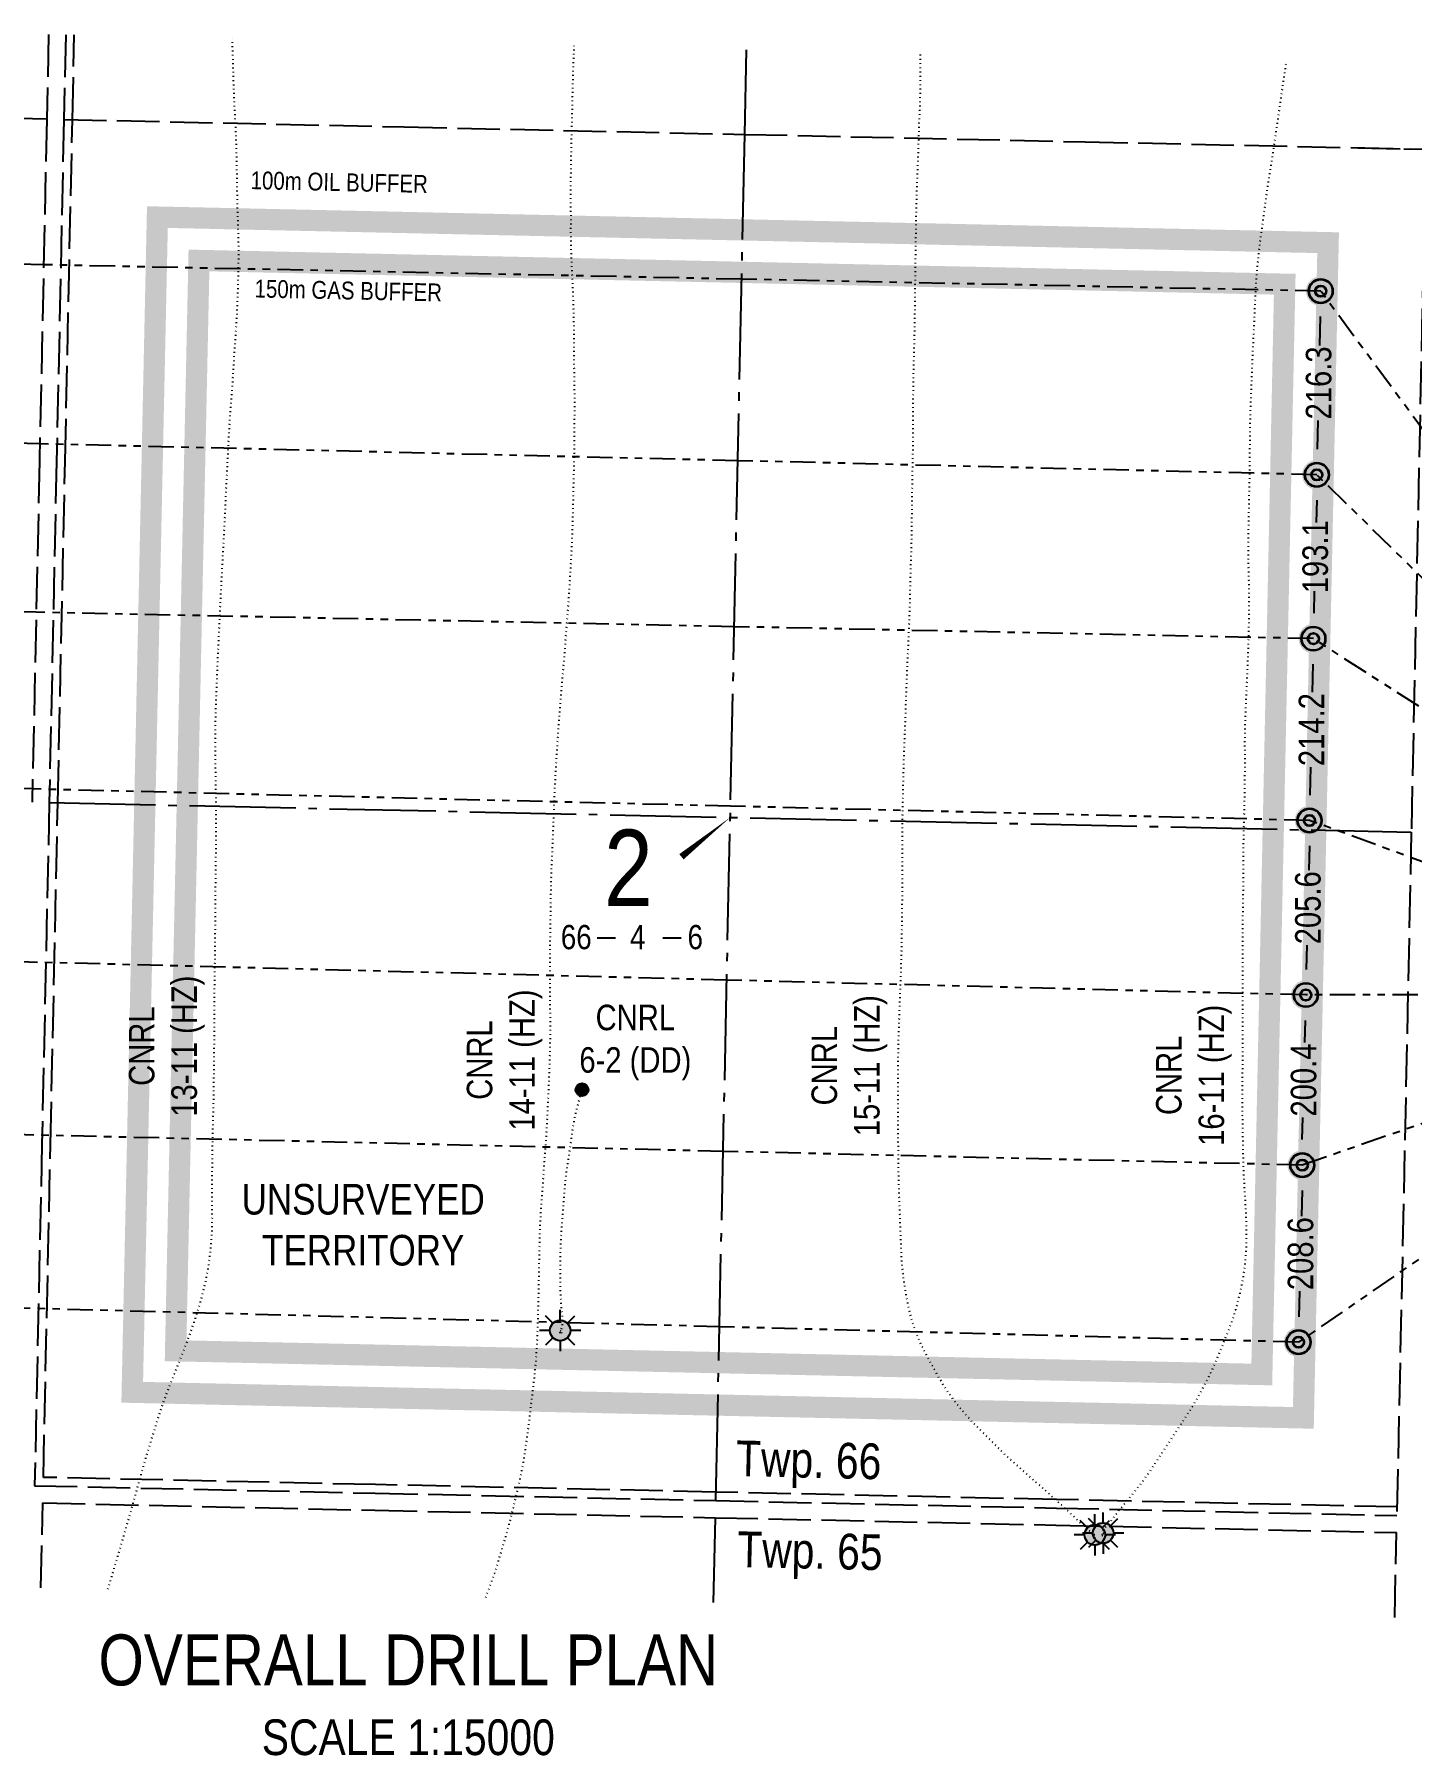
# Model space of a CAD drawing. Extents: x 401306 to 418331, y 6045711 to 6071172.
# Drawn here: x 415645 to 417265, y 6069110 to 6071136 of the extents above; entities that cross this region are included whole.
import ezdxf
from ezdxf.enums import TextEntityAlignment as Align

# ---------------------------------------------------------------- set-up
doc = ezdxf.new("R2010")
doc.units = 0
doc.header["$LTSCALE"] = 5
doc.header["$PDSIZE"] = 0.5
for name, pattern in [('foc-DOT', [1, 0.2, -0.8]), ('foc-DRILLPATH', [14.75, 6, -1.75, 1.75, -1.75, 1.75, -1.75]), ('foc-QUARTERLINE', [33, 25, -3, 2, -3]), ('foc-UNSURVEYED', [12.5, 10, -2.5])]:
    doc.linetypes.add(name, pattern=pattern)
doc.layers.get('Defpoints').update_dxf_attribs({"color": 9})
for name, color, linetype in [('10', 1, 'Continuous'), ('9', 3, 'Continuous'), ('AS-DRILL-T', 8, 'Continuous'), ('AS-TARGET-GAS', 182, 'Continuous'), ('AS-TARGET-GAS-H', 181, 'Continuous'), ('AS-TARGET-OIL', 146, 'Continuous'), ('AS-TARGET-OIL-H', 131, 'Continuous'), ('C-SYMBOL', 7, 'Continuous'), ('D-TXT', 6, 'Continuous'), ('DETAIL-HZ-Existing', 8, 'foc-DOT'), ('DETAIL-T', 7, 'Continuous'), ('F-WS-S', 8, 'Continuous'), ('L-MON', 1, 'Continuous'), ('L-QSEC', 8, 'foc-QUARTERLINE'), ('L-SECLBL', 7, 'Continuous'), ('L-USEC', 7, 'foc-UNSURVEYED'), ('P-PDRILLPATH', 12, 'foc-DRILLPATH')]:
    doc.layers.add(name, color=color, linetype=linetype)
doc.styles.add('1 to 15k', font='ARIALN.TTF', dxfattribs={"height": 30})
doc.styles.add('80CG', font='ARIALN.TTF', dxfattribs={"height": 10})
doc.styles.add('80L', font='ARIALN.TTF', dxfattribs={"height": 10})
doc.styles.add('SIMPLEX', font='ARIALN.TTF')
doc.dimstyles.new('Compass 15 000', dxfattribs={"dimscale": 5, "dimtxt": 30, "dimasz": 6, "dimexe": 0.2, "dimexo": 0.0625, "dimgap": 0.5, "dimtad": 0, "dimtih": 1, "dimtoh": 1, "dimdec": 1, "dimzin": 0, "dimdsep": 46, "dimtxsty": '1 to 15k', "dimcen": 0.1, "dimse1": 1, "dimse2": 1, "dimclrd": 256, "dimclrt": 256, "dimaunit": 1, "dimadec": 4, "dimazin": 0, "dimtfac": 0.06, "dimtdec": 1, "dimtofl": 0, "dimtmove": 0, "dimatfit": 1, "dimfxl": 0.2, "dimtolj": 1, "dimtzin": 0, "dimlwd": -1, "dimarcsym": 0})

# ---------------------------------------------------------------- blocks, each defined once
blk = doc.blocks.new('L-SECLBL')
at = {"layer": '9', "color": 7}
for p, q in [((-5.08, -27.83), (-12.29, -27.83)), ((20.7, -27.83), (13.5, -27.83))]:
    blk.add_line(p, q, dxfattribs=at)
at = {"layer": '10', "color": 2, "style": 'SIMPLEX'}
blk.add_attdef('SEC', text='', height=30, dxfattribs=at).set_placement((0, 0), align=Align.MIDDLE)
at = {"layer": '10', "color": 5, "style": '80L'}
blk.add_attdef('TWP', text='', height=9.5, dxfattribs=at).set_placement((-14.43, -27.37), align=Align.MIDDLE_RIGHT)
blk.add_attdef('RGE', text='', height=9.5, dxfattribs=at).set_placement((3.62, -27.37), align=Align.MIDDLE_CENTER)
blk.add_attdef('MER', text='', height=9.5, dxfattribs=at).set_placement((23.17, -27.37), align=Align.MIDDLE_LEFT)
blk = doc.blocks.new('BH-Existing')
at = {"layer": 'AS-DRILL-T'}
h = blk.add_hatch(color=256, dxfattribs=at)
h.dxf.hatch_style = 1
edge = h.paths.add_edge_path()
edge.add_arc((0, 0), 0.5, 0, 360)
blk.add_circle((0, 0), 0.5, dxfattribs=at)
blk = doc.blocks.new('GAS')
h = blk.add_hatch(color=255)
h.dxf.hatch_style = 1
edge = h.paths.add_edge_path()
edge.add_arc((0, 0), 0.9, 0, 360)
for p, q in [((0, 0.81), (0, 1.62)), ((-0.81, 0), (-1.62, 0)), ((-0.57, 0.57), (-1.14, 1.14)), ((0.57, 0.57), (1.14, 1.14)), ((1.62, 0), (0.81, 0)), ((-0.57, -0.57), (-1.14, -1.14)), ((0, -0.81), (0, -1.62)), ((1.14, -1.14), (0.57, -0.57))]:
    blk.add_line(p, q)
blk.add_circle((0, 0), 0.8)
blk = doc.blocks.new('plbh')
at = {"layer": 'L-MON'}
h = blk.add_hatch(color=255, dxfattribs=at)
h.dxf.hatch_style = 1
edge = h.paths.add_edge_path()
edge.add_arc((0, 0), 1.16, 0, 360)
h = blk.add_hatch(color=256, dxfattribs=at)
h.dxf.hatch_style = 1
h.paths.add_polyline_path([(-0.96, 0, 1), (0.96, 0, 1)])
h.paths.add_polyline_path([(0.91, 0, -1), (-0.91, 0, -1)], flags=16)
h.paths.add_polyline_path([(0.45, 0, -1), (-0.45, 0, -1)], flags=0)
h = blk.add_hatch(color=256, dxfattribs=at)
h.dxf.hatch_style = 1
h.paths.add_polyline_path([(-0.45, 0, 1), (0.45, 0, 1)])
h.paths.add_polyline_path([(0.4, 0, -1), (-0.4, 0, -1)], flags=16)
at = {"layer": 'L-MON', "color": 240}
for radius in [0.96, 0.91, 0.45, 0.4]:
    blk.add_circle((0, 0), radius, dxfattribs=at)
blk = doc.blocks.new('*D92')
at = {"transparency": 16777216}
for p, q in [((417157.7, 6070804.3), (417157, 6070770.4)), ((417154.5, 6070648.1), (417155.2, 6070682))]:
    blk.add_line(p, q, dxfattribs=at)
for points in [[(417152.7, 6070804.4), (417162.7, 6070804.2), (417158.3, 6070834.3)], [(417149.5, 6070648.2), (417159.5, 6070648), (417153.8, 6070618.1)]]:
    blk.add_solid(points, dxfattribs=at)
at = {"layer": 'Defpoints', "color": 0, "transparency": 16777216}
for p in [(417158.3, 6070834.3), (417158.3, 6070834.3), (417153.8, 6070618.1)]:
    blk.add_point(p, dxfattribs=at)
at = {"transparency": 16777216, "insert": (417156.1, 6070726.2), "char_height": 30, "attachment_point": 5, "rotation": 90, "style": '1 to 15k'}
blk.add_mtext('\\A1;216.3', dxfattribs=at)
blk = doc.blocks.new('*D93')
at = {"transparency": 16777216}
for p, q in [((417153.7, 6070588.1), (417153.1, 6070562.1)), ((417150.5, 6070455.2), (417151.1, 6070481.2))]:
    blk.add_line(p, q, dxfattribs=at)
for points in [[(417148.7, 6070588.2), (417158.7, 6070588), (417154.5, 6070618.1)], [(417145.5, 6070455.3), (417155.5, 6070455), (417149.8, 6070425.2)]]:
    blk.add_solid(points, dxfattribs=at)
at = {"layer": 'Defpoints', "color": 0, "transparency": 16777216}
for p in [(417154.5, 6070618.1), (417154.5, 6070618.1), (417149.8, 6070425.2)]:
    blk.add_point(p, dxfattribs=at)
at = {"transparency": 16777216, "insert": (417152.1, 6070521.6), "char_height": 30, "attachment_point": 5, "rotation": 90, "style": '1 to 15k'}
blk.add_mtext('\\A1;193.1', dxfattribs=at)
blk = doc.blocks.new('*D94')
at = {"transparency": 16777216}
for p, q in [((417149.1, 6070395.2), (417148.4, 6070362.3)), ((417145.9, 6070241.1), (417146.6, 6070274))]:
    blk.add_line(p, q, dxfattribs=at)
for points in [[(417144.1, 6070395.3), (417154.1, 6070395.1), (417149.7, 6070425.2)], [(417140.9, 6070241.2), (417150.9, 6070241), (417145.3, 6070211.1)]]:
    blk.add_solid(points, dxfattribs=at)
at = {"layer": 'Defpoints', "color": 0, "transparency": 16777216}
for p in [(417149.7, 6070425.2), (417149.7, 6070425.2), (417145.3, 6070211.1)]:
    blk.add_point(p, dxfattribs=at)
at = {"transparency": 16777216, "insert": (417147.5, 6070318.1), "char_height": 30, "attachment_point": 5, "rotation": 90, "style": '1 to 15k'}
blk.add_mtext('\\A1;214.2', dxfattribs=at)
blk = doc.blocks.new('*D95')
at = {"transparency": 16777216}
for p, q in [((417145.3, 6070181.1), (417144.6, 6070152.6)), ((417141.7, 6070035.7), (417142.4, 6070064.2))]:
    blk.add_line(p, q, dxfattribs=at)
for points in [[(417140.3, 6070181.2), (417150.3, 6070181), (417146, 6070211.1)], [(417136.7, 6070035.8), (417146.7, 6070035.6), (417140.9, 6070005.7)]]:
    blk.add_solid(points, dxfattribs=at)
at = {"layer": 'Defpoints', "color": 0, "transparency": 16777216}
for p in [(417146, 6070211.1), (417146, 6070211.1), (417140.9, 6070005.7)]:
    blk.add_point(p, dxfattribs=at)
at = {"transparency": 16777216, "insert": (417143.5, 6070108.4), "char_height": 30, "attachment_point": 5, "rotation": 90, "style": '1 to 15k'}
blk.add_mtext('\\A1;205.6', dxfattribs=at)
blk = doc.blocks.new('*D96')
at = {"transparency": 16777216}
for p, q in [((417140.2, 6069975.7), (417139.5, 6069949.8)), ((417136.6, 6069835.4), (417137.2, 6069861.4))]:
    blk.add_line(p, q, dxfattribs=at)
for points in [[(417135.2, 6069975.8), (417145.2, 6069975.6), (417140.9, 6070005.7)], [(417131.6, 6069835.6), (417141.6, 6069835.3), (417135.8, 6069805.5)]]:
    blk.add_solid(points, dxfattribs=at)
at = {"layer": 'Defpoints', "color": 0, "transparency": 16777216}
for p in [(417140.9, 6070005.7), (417141.9, 6070005.7), (417136.7, 6069805.4)]:
    blk.add_point(p, dxfattribs=at)
at = {"transparency": 16777216, "insert": (417138.4, 6069905.6), "char_height": 30, "attachment_point": 5, "rotation": 90, "style": '1 to 15k'}
blk.add_mtext('\\A1;200.4', dxfattribs=at)
blk = doc.blocks.new('*D97')
at = {"transparency": 16777216}
for p, q in [((417136.6, 6069775.4), (417135.9, 6069745.4)), ((417133, 6069627), (417133.8, 6069657))]:
    blk.add_line(p, q, dxfattribs=at)
for points in [[(417131.6, 6069775.5), (417141.6, 6069775.3), (417137.3, 6069805.4)], [(417128, 6069627.1), (417138, 6069626.9), (417132.3, 6069597)]]:
    blk.add_solid(points, dxfattribs=at)
at = {"layer": 'Defpoints', "color": 0, "transparency": 16777216}
for p in [(417137.3, 6069805.4), (417137.3, 6069805.4), (417132.3, 6069597)]:
    blk.add_point(p, dxfattribs=at)
at = {"transparency": 16777216, "insert": (417134.8, 6069701.2), "char_height": 30, "attachment_point": 5, "rotation": 90, "style": '1 to 15k'}
blk.add_mtext('\\A1;208.6', dxfattribs=at)

msp = doc.modelspace()

# ---------------------------------------------------------------- hatches: boundary and pattern name
at = {"layer": 'AS-TARGET-GAS-H'}
h = msp.add_hatch(color=256, dxfattribs=at)
h.dxf.hatch_style = 1
h.paths.add_polyline_path([(415826.325, 6070883.147), (417128.825, 6070854.644), (417101.287, 6069546.164), (415798.31, 6069574.663)])
h.paths.add_polyline_path([(415850.774, 6070857.616), (417103.315, 6070830.207), (417076.829, 6069571.695), (415823.829, 6069599.101)], flags=16)
at = {"layer": 'AS-TARGET-OIL-H'}
h = msp.add_hatch(color=256, dxfattribs=at)
h.dxf.hatch_style = 1
h.paths.add_polyline_path([(415850.774, 6070857.616), (417103.315, 6070830.207), (417076.829, 6069571.695), (415823.829, 6069599.101)], flags=0)
h.paths.add_polyline_path([(415826.325, 6070883.147), (417128.825, 6070854.644), (417101.287, 6069546.164), (415798.31, 6069574.663)], flags=0)
h.paths.add_polyline_path([(415801.876, 6070908.678), (417154.334, 6070879.081), (417125.744, 6069520.634), (415772.792, 6069550.226)], flags=16)
h.paths.add_polyline_path([(415777.428, 6070934.208), (417179.844, 6070903.519), (417150.202, 6069495.103), (415747.273, 6069525.788)])

# ---------------------------------------------------------------- linework, layer by layer
at = {"layer": 'DETAIL-HZ-Existing', "flags": 128}
for points in [[(415731.509, 6069306.074), (415733.368, 6069312.296), (415736.05, 6069321.24), (415738.754, 6069330.234), (415741.416, 6069339.21), (415744.07, 6069348.205), (415746.753, 6069357.219), (415749.396, 6069366.215), (415752.02, 6069375.241), (415757.953, 6069395.869), (415763.097, 6069414.223), (415766.102, 6069425.151), (415768.152, 6069432.629), (415773.358, 6069451.071), (415778.811, 6069469.349), (415784.473, 6069487.602), (415790.014, 6069505.827), (415795.882, 6069523.886), (415795.935, 6069524.015), (415802.659, 6069541.905), (415809.772, 6069559.687), (415816.822, 6069577.39), (415823.764, 6069595.165), (415830.45, 6069613.126), (415836.53, 6069631.24), (415841.943, 6069649.579), (415846.481, 6069668.106), (415850.013, 6069686.834), (415852.481, 6069705.876), (415853.849, 6069724.911), (415854.307, 6069743.976), (415854.169, 6069763.243), (415854.087, 6069782.289), (415854.305, 6069801.329), (415854.533, 6069820.398), (415854.812, 6069839.487), (415855.301, 6069858.611), (415855.801, 6069877.744), (415856.1, 6069896.872), (415856.29, 6069916.013), (415856.513, 6069935.282), (415856.724, 6069954.502), (415856.813, 6069973.585), (415856.842, 6069992.678), (415856.982, 6070011.86), (415857.24, 6070030.909), (415857.532, 6070050.137), (415857.77, 6070069.196), (415857.869, 6070088.318), (415857.938, 6070107.411), (415858.127, 6070126.531), (415858.336, 6070145.631), (415858.527, 6070164.802), (415858.725, 6070183.882), (415858.836, 6070203.064), (415858.766, 6070222.23), (415858.615, 6070241.327), (415858.404, 6070260.436), (415858.093, 6070279.537), (415857.872, 6070298.666), (415857.965, 6070317.969), (415858.385, 6070337.094), (415859.006, 6070356.315), (415859.734, 6070375.364), (415860.534, 6070394.471), (415861.403, 6070413.587), (415862.301, 6070432.642), (415863.201, 6070451.757), (415864.102, 6070470.963), (415865.1, 6070490.036), (415866.09, 6070509.159), (415867.08, 6070528.302), (415868.147, 6070547.323), (415869.126, 6070566.377), (415869.946, 6070585.524), (415870.846, 6070604.679), (415871.853, 6070623.692), (415872.772, 6070642.796), (415873.742, 6070661.93), (415874.891, 6070681), (415876.282, 6070700.204), (415877.731, 6070719.298), (415879.011, 6070738.415), (415880.139, 6070757.465), (415881.397, 6070776.532), (415882.745, 6070795.558), (415883.73, 6070814.481), (415884.399, 6070833.571), (415884.981, 6070852.813), (415885.329, 6070871.87), (415885.289, 6070890.575), (415884.78, 6070909.77), (415884.121, 6070928.979), (415883.696, 6070948.343), (415883.429, 6070967.673), (415883.129, 6070986.803), (415882.675, 6071005.807), (415881.907, 6071025.058), (415880.904, 6071044.044), (415879.972, 6071063.128), (415879.293, 6071082.317), (415878.814, 6071101.542), (415878.217, 6071120.829), (415877.925, 6071131.719)], [(416176.035, 6069296.365), (416177.765, 6069300.987), (416180.706, 6069308.936), (416183.64, 6069317.025), (416186.497, 6069325.256), (416189.258, 6069333.679), (416191.868, 6069342.055), (416194.399, 6069350.523), (416196.88, 6069358.912), (416199.35, 6069367.321), (416201.773, 6069375.821), (416204.087, 6069384.403), (416206.315, 6069393.187), (416208.494, 6069401.983), (416210.685, 6069410.868), (416212.877, 6069419.823), (416215.001, 6069428.86), (416216.976, 6069437.97), (416218.836, 6069447.262), (416220.475, 6069456.569), (416223.268, 6069474.413), (416225.167, 6069487.906), (416225.608, 6069491.227), (416226.39, 6069497.352), (416227.543, 6069506.819), (416228.472, 6069514.741), (416228.656, 6069516.327), (416229.769, 6069525.806), (416230.942, 6069535.273), (416232.096, 6069544.76), (416233.188, 6069554.199), (416235.034, 6069573.164), (416235.759, 6069582.701), (416236.788, 6069601.833), (416237.123, 6069611.408), (416237.428, 6069620.954), (416237.682, 6069630.48), (416237.906, 6069640.018), (416238.384, 6069659.072), (416238.803, 6069678.197), (416239.162, 6069697.264), (416239.368, 6069706.882), (416239.602, 6069716.429), (416239.825, 6069725.936), (416240.149, 6069735.442), (416241.227, 6069754.483), (416242.614, 6069773.498), (416243.994, 6069792.612), (416245.375, 6069811.797), (416246.119, 6069821.353), (416246.843, 6069830.85), (416247.999, 6069849.84), (416248.897, 6069868.885), (416249.775, 6069887.931), (416250.654, 6069907.006), (416251.372, 6069926.095), (416251.851, 6069945.179), (416252.161, 6069964.317), (416252.049, 6069983.404), (416251.709, 6070002.555), (416251.718, 6070021.65), (416251.857, 6070040.751), (416251.868, 6070059.945), (416252.046, 6070079.006), (416252.404, 6070098.082), (416252.645, 6070117.262), (416252.873, 6070136.341), (416253.512, 6070155.432), (416254.46, 6070174.496), (416255.23, 6070193.634), (416255.91, 6070212.784), (416256.618, 6070231.823), (416257.445, 6070250.849), (416258.464, 6070269.952), (416259.635, 6070289.131), (416260.903, 6070308.179), (416262.253, 6070327.294), (416263.681, 6070346.368), (416265.249, 6070365.419), (416266.898, 6070384.488), (416268.508, 6070403.618), (416269.978, 6070422.761), (416271.437, 6070441.884), (416272.965, 6070460.915), (416274.343, 6070479.96), (416275.461, 6070499.021), (416276.54, 6070518.102), (416277.519, 6070537.195), (416278.26, 6070556.374), (416278.82, 6070575.546), (416279.206, 6070594.492), (416279.594, 6070613.078), (416280.156, 6070632.821), (416280.411, 6070642.388), (416280.524, 6070651.877), (416280.565, 6070670.591), (416280.616, 6070689.784), (416280.677, 6070709.007), (416280.422, 6070728.367), (416280.155, 6070747.697), (416280.155, 6070766.822), (416279.991, 6070785.829), (416279.643, 6070805.081), (416279.13, 6070824.087), (416278.349, 6070843.178), (416277.459, 6070862.351), (416276.68, 6070881.572), (416276.282, 6070900.825), (416276.295, 6070920.109), (416276.279, 6070939.454), (416276.204, 6070958.4), (416276.328, 6070977.252), (416276.662, 6070996.589), (416277.097, 6071015.954), (416277.6, 6071034.788), (416278.041, 6071054.013), (416278.424, 6071073.289), (416278.917, 6071092.563), (416279.254, 6071102.248), (416279.64, 6071111.842), (416280.031, 6071122.875)], [(416892.636, 6069370.081), (416892.677, 6069370.12), (416892.657, 6069370.12), (416892.475, 6069370.054), (416892.346, 6069370.087), (416892.326, 6069370.117), (416892.296, 6069370.098), (416892.266, 6069370.089), (416892.246, 6069370.109), (416892.158, 6069370.171), (416891.989, 6069370.245), (416891.689, 6069370.241), (416891.399, 6069370.247), (416891.33, 6069370.289), (416891.35, 6069370.298), (416891.37, 6069370.278), (416891.378, 6069370.208), (416891.395, 6069370.067), (416891.452, 6069369.916), (416891.438, 6069369.706), (416891.362, 6069369.458), (416891.319, 6069369.309), (416891.266, 6069369.18), (416891.14, 6069368.892), (416891.025, 6069368.655), (416890.911, 6069368.457), (416890.786, 6069368.24), (416890.612, 6069368.023), (416890.406, 6069367.758), (416890.47, 6069367.486), (416890.828, 6069367.349), (416891.176, 6069367.271), (416891.454, 6069367.155), (416891.692, 6069367.06), (416891.881, 6069367.036), (416892.111, 6069367.021), (416892.36, 6069366.976), (416892.548, 6069366.882), (416892.666, 6069366.78), (416892.677, 6069366.809), (416892.617, 6069366.831), (416892.546, 6069366.792), (416892.495, 6069366.723), (416892.442, 6069366.614), (416892.441, 6069366.564), (416892.43, 6069366.475), (416892.377, 6069366.376), (416892.304, 6069366.237), (416892.182, 6069366.11), (416892.08, 6069366.032), (416892.017, 6069365.873), (416892.072, 6069365.662), (416892.209, 6069365.499), (416892.276, 6069365.377), (416892.255, 6069365.318), (416892.245, 6069365.338), (416892.307, 6069365.427), (416892.35, 6069365.556), (416892.343, 6069365.676), (416892.426, 6069365.814), (416892.54, 6069366.042), (416892.626, 6069366.29), (416892.661, 6069366.56), (416892.697, 6069366.809), (416892.692, 6069367.039), (416892.616, 6069367.251), (416892.488, 6069367.363), (416892.378, 6069367.356), (416892.258, 6069367.338), (416892.169, 6069367.39), (416892.08, 6069367.452), (416891.96, 6069367.465), (416891.922, 6069367.565), (416891.934, 6069367.635), (416891.915, 6069367.676), (416891.847, 6069367.757), (416891.573, 6069368.063), (416891.134, 6069368.612), (416890.562, 6069369.465), (416889.845, 6069370.54), (416888.93, 6069371.72), (416887.766, 6069372.984), (416886.374, 6069374.344), (416884.716, 6069375.87), (416882.803, 6069377.6), (416880.663, 6069379.536), (416878.328, 6069381.676), (416875.856, 6069383.969), (416873.218, 6069386.455), (416870.355, 6069389.206), (416867.326, 6069392.141), (416864.082, 6069395.27), (416860.67, 6069398.513), (416857.059, 6069401.83), (416853.211, 6069405.272), (416849.156, 6069408.889), (416844.907, 6069412.759), (416840.503, 6069416.883), (416835.893, 6069421.182), (416830.974, 6069425.537), (416825.816, 6069429.947), (416820.51, 6069434.46), (416815.149, 6069439.184), (416809.711, 6069444.05), (416804.135, 6069449.029), (416798.402, 6069454.181), (416792.64, 6069459.364), (416786.863, 6069464.728), (416781.11, 6069470.351), (416775.291, 6069476.125), (416770.657, 6069480.714), (416769.364, 6069482.001), (416763.438, 6069487.938), (416757.543, 6069493.924), (416753.91, 6069497.621), (416751.58, 6069499.991), (416745.652, 6069506.278), (416739.809, 6069512.863), (416734.022, 6069519.657), (416728.439, 6069526.666), (416723.05, 6069533.902), (416717.896, 6069541.342), (416712.977, 6069548.998), (416708.313, 6069556.868), (416700.481, 6069571.087), (416696.554, 6069578.362), (416692.196, 6069586.526), (416687.991, 6069594.846), (416684.161, 6069603.399), (416680.776, 6069612.213), (416677.815, 6069621.207), (416675.338, 6069630.352), (416673.234, 6069639.628), (416671.391, 6069648.989), (416669.74, 6069658.406), (416668.275, 6069667.669), (416668.231, 6069667.95), (416666.933, 6069677.51), (416665.305, 6069696.559), (416664.489, 6069715.67), (416663.863, 6069734.788), (416663.147, 6069753.897), (416662.362, 6069773.058), (416661.847, 6069792.263), (416661.602, 6069811.413), (416661.425, 6069830.501), (416661.332, 6069849.727), (416661.327, 6069868.911), (416661.272, 6069888.047), (416661.204, 6069907.102), (416661.26, 6069926.295), (416661.584, 6069945.423), (416662.152, 6069964.715), (416662.826, 6069983.825), (416663.561, 6070002.944), (416664.235, 6070022.054), (416664.878, 6070041.135), (416665.443, 6070060.277), (416665.697, 6070079.396), (416665.921, 6070098.505), (416666.155, 6070117.625), (416666.209, 6070136.758), (416666.328, 6070156.07), (416666.481, 6070175.161), (416666.455, 6070194.255), (416666.459, 6070213.37), (416666.794, 6070232.537), (416667.238, 6070251.652), (416667.692, 6070270.756), (416668.296, 6070289.848), (416669.01, 6070308.967), (416669.753, 6070328.046), (416670.439, 6070347.255), (416671.084, 6070366.376), (416671.768, 6070385.506), (416672.642, 6070404.602), (416673.566, 6070423.696), (416674.401, 6070442.843), (416675.055, 6070461.973), (416675.479, 6070481.079), (416675.913, 6070500.214), (416676.539, 6070519.415), (416677.064, 6070538.528), (416677.348, 6070557.646), (416677.582, 6070576.786), (416677.806, 6070595.875), (416678.076, 6070614.804), (416678.459, 6070633.88), (416678.812, 6070652.937), (416678.999, 6070671.707), (416679.012, 6070690.781), (416679.051, 6070709.674), (416679.222, 6070728.615), (416679.594, 6070747.661), (416680.175, 6070766.593), (416680.685, 6070785.517), (416680.989, 6070804.625), (416681.181, 6070823.675), (416681.395, 6070842.755), (416681.648, 6070861.853), (416681.922, 6070880.932), (416682.204, 6070899.99), (416682.511, 6070918.728), (416682.914, 6070937.804), (416683.474, 6070956.716), (416684.194, 6070975.635), (416684.91, 6070994.384), (416685.53, 6071013.275), (416686.13, 6071032.227), (416686.92, 6071051.154), (416687.493, 6071070.217), (416687.527, 6071089.3), (416687.497, 6071108.225), (416687.534, 6071113.912)], [(416902.423, 6069372.323), (416902.504, 6069372.331), (416902.74, 6069372.146), (416902.884, 6069371.883), (416903.04, 6069371.67), (416903.251, 6069371.235), (416903.206, 6069370.556), (416903.114, 6069369.978), (416903.319, 6069369.743), (416903.649, 6069369.736), (416904.178, 6069369.695), (416904.826, 6069369.561), (416905.044, 6069369.497), (416905.054, 6069369.497), (416905.243, 6069369.433), (416905.52, 6069369.267), (416905.515, 6069368.557), (416904.908, 6069368.239), (416904.176, 6069368.635), (416903.701, 6069368.875), (416902.731, 6069368.896), (416902.258, 6069368.756), (416902.184, 6069368.557), (416902.077, 6069368.719), (416901.775, 6069369.116), (416901.403, 6069369.484), (416901.989, 6069369.771), (416902.696, 6069369.596), (416902.431, 6069369.362), (416901.972, 6069368.962), (416901.731, 6069369.397), (416901.457, 6069370.603), (416901.246, 6069371.518), (416901.391, 6069372.225), (416901.602, 6069372.75), (416901.743, 6069373.267), (416901.784, 6069373.797), (416901.774, 6069374.237), (416901.673, 6069374.689), (416901.607, 6069374.871), (416901.646, 6069374.84), (416901.677, 6069374.869), (416901.738, 6069374.918), (416901.81, 6069374.986), (416901.932, 6069375.114), (416902.331, 6069375.545), (416902.927, 6069376.263), (416903.678, 6069377.257), (416904.603, 6069378.438), (416905.691, 6069379.726), (416906.921, 6069381.16), (416908.326, 6069382.771), (416909.883, 6069384.528), (416911.524, 6069386.464), (416913.188, 6069388.509), (416914.926, 6069390.753), (416916.769, 6069393.254), (416918.796, 6069395.952), (416921.028, 6069398.866), (416923.412, 6069401.836), (416925.915, 6069404.794), (416928.56, 6069407.868), (416931.361, 6069411.16), (416934.327, 6069414.738), (416937.489, 6069418.612), (416940.898, 6069422.771), (416944.503, 6069427.226), (416948.166, 6069432.039), (416951.885, 6069437.172), (416955.76, 6069442.561), (416959.739, 6069448.169), (416963.755, 6069454.095), (416967.807, 6069460.291), (416972.002, 6069466.654), (416976.312, 6069473.234), (416980.674, 6069479.873), (416985.097, 6069486.591), (416989.563, 6069493.458), (416991.765, 6069496.843), (416994.122, 6069500.484), (416998.671, 6069507.479), (417003.271, 6069514.533), (417005.133, 6069517.415), (417007.824, 6069521.719), (417012.283, 6069529.186), (417016.565, 6069536.807), (417020.782, 6069544.65), (417024.921, 6069552.634), (417028.985, 6069560.8), (417033.517, 6069570.797), (417038.791, 6069583.248), (417042.174, 6069591.378), (417045.727, 6069600.005), (417049.199, 6069608.594), (417052.523, 6069617.265), (417055.623, 6069626.202), (417058.443, 6069635.184), (417061.039, 6069644.411), (417063.357, 6069653.755), (417065.415, 6069663.093), (417067.101, 6069671.87), (417067.214, 6069672.477), (417068.625, 6069682.01), (417069.738, 6069691.598), (417070.549, 6069701.103), (417071.051, 6069710.665), (417071.221, 6069719.633), (417071.223, 6069720.203), (417071.145, 6069729.767), (417070.917, 6069739.324), (417070.549, 6069748.884), (417069.504, 6069768.04), (417068.36, 6069787.299), (417067.594, 6069806.399), (417067.118, 6069825.533), (417066.801, 6069844.624), (417066.556, 6069863.764), (417066.34, 6069882.903), (417066.385, 6069902.046), (417066.639, 6069921.145), (417066.875, 6069940.374), (417066.91, 6069959.528), (417066.776, 6069978.735), (417066.731, 6069997.89), (417066.774, 6070016.994), (417066.829, 6070036.137), (417066.895, 6070055.35), (417066.832, 6070074.595), (417066.856, 6070093.729), (417067.14, 6070112.837), (417067.396, 6070132.046), (417067.53, 6070151.177), (417067.604, 6070170.3), (417067.77, 6070189.511), (417068.265, 6070208.635), (417068.769, 6070227.768), (417069.035, 6070246.977), (417069.329, 6070266.085), (417069.393, 6070285.208), (417069.266, 6070304.295), (417069.541, 6070323.424), (417070.295, 6070342.532), (417071.158, 6070361.618), (417071.954, 6070380.805), (417072.78, 6070399.992), (417073.493, 6070419.091), (417073.992, 6070438.405), (417074.256, 6070457.514), (417074.309, 6070476.607), (417073.984, 6070495.748), (417073.468, 6070514.883), (417073.291, 6070533.971), (417073.527, 6070553.181), (417073.912, 6070572.337), (417074.336, 6070591.462), (417074.763, 6070610.217), (417075.065, 6070629.225), (417075.169, 6070648.347), (417075.273, 6070667.479), (417075.676, 6070686.535), (417076.378, 6070705.554), (417077.101, 6070724.593), (417077.76, 6070743.494), (417078.58, 6070762.41), (417079.544, 6070781.494), (417080.493, 6070800.369), (417081.283, 6070819.296), (417082.152, 6070838.182), (417083.485, 6070857.208), (417085.343, 6070876.023), (417087.593, 6070894.96), (417090.13, 6070913.72), (417092.693, 6070932.29), (417095.204, 6070951.211), (417098.01, 6070969.916), (417101.059, 6070988.756), (417103.968, 6071007.619), (417106.733, 6071026.304), (417109.4, 6071045.042), (417112.053, 6071063.63), (417114.813, 6071082.526), (417117.633, 6071101.401), (417118.11, 6071104.441)], [(416263.545, 6069610.721), (416264.167, 6069610.367), (416266.182, 6069609.154), (416266.481, 6069608.658), (416264.93, 6069608.161), (416264.667, 6069607.556), (416264.396, 6069606.562), (416263.621, 6069605.878), (416263.21, 6069606.277), (416263.213, 6069606.417), (416263.291, 6069606.815), (416263.473, 6069607.822), (416263.935, 6069609.312), (416265.131, 6069611.947), (416266.05, 6069615.169), (416266.524, 6069620.09), (416266.297, 6069626.336), (416265.633, 6069633.171), (416264.895, 6069641.289), (416264.334, 6069650.173), (416264.067, 6069659.251), (416264.029, 6069673.415), (416264.076, 6069680.825), (416264.049, 6069684.697), (416263.991, 6069697.951), (416264.238, 6069709.108), (416264.783, 6069720.599), (416265.527, 6069732.066), (416267.102, 6069753.437), (416268.325, 6069770.005), (416269.973, 6069788.254), (416271.657, 6069801.591), (416273.958, 6069816.646), (416275.722, 6069828.081), (416277.358, 6069840.109), (416278.944, 6069851.158), (416281.36, 6069864.129), (416283.742, 6069873.581), (416285.489, 6069880.025), (416288.635, 6069892.021), (416289.243, 6069894.258)]]:
    msp.add_lwpolyline(points, dxfattribs=at)
at = {"layer": 'L-QSEC', "flags": 128}
for points in [[(416480.754, 6071018.802), (416482.869, 6071118.413)], [(416446.607, 6069410.511), (416480.754, 6071018.802)], [(415662.415, 6070232.188), (417264.954, 6070197.399)], [(416444.059, 6069290.511), (416446.18, 6069390.407)]]:
    msp.add_lwpolyline(points, dxfattribs=at)
at = {"layer": 'L-SECLBL', "flags": 128}
msp.add_lwpolyline([(416463.683, 6070214.794, 0, 8, 0), (416406.245, 6070168.413, 0, 0, 0)], format="xyseb", dxfattribs=at)
at = {"layer": 'L-USEC'}
for p, q in [((415661.664, 6071136.476), (415659.529, 6071036.77)), ((415681.768, 6071136.045), (415679.633, 6071036.34)), ((415689.685, 6071036.111), (415691.82, 6071135.812)), ((415659.529, 6071036.77), (415258.986, 6071045.523)), ((415659.529, 6071036.77), (415650.92, 6070634.698)), ((415679.633, 6071036.34), (415671.024, 6070634.268)), ((415679.633, 6071036.331), (416080.192, 6071027.566)), ((415681.077, 6070634.041), (415689.685, 6071036.111)), ((416080.192, 6071027.566), (416480.754, 6071018.802)), ((416480.754, 6071018.802), (416881.317, 6071010.035)), ((416881.317, 6071010.035), (417281.882, 6071001.268)), ((415650.92, 6070634.698), (415642.311, 6070232.625)), ((415671.024, 6070634.268), (415662.416, 6070232.194)), ((415672.467, 6070231.965), (415681.077, 6070634.041)), ((415662.416, 6070232.194), (415653.807, 6069830.12)), ((415663.859, 6069829.892), (415672.467, 6070231.965)), ((415653.807, 6069830.12), (415645.199, 6069428.038)), ((415655.466, 6069437.871), (415663.859, 6069829.892)), ((416046.117, 6069429.327), (415655.466, 6069437.871)), ((415645.199, 6069428.038), (416045.914, 6069419.275)), ((416045.914, 6069419.275), (416446.62, 6069410.511)), ((416446.82, 6069420.563), (416046.117, 6069429.327)), ((416446.62, 6069410.511), (416847.326, 6069401.747)), ((416847.524, 6069411.798), (416446.82, 6069420.563)), ((417248.228, 6069403.033), (416847.524, 6069411.798)), ((415652.681, 6069307.796), (415654.819, 6069407.714)), ((415652.681, 6069307.796), (415654.819, 6069407.714)), ((415654.819, 6069407.714), (416045.474, 6069399.171)), ((416045.474, 6069399.171), (416446.18, 6069390.407)), ((416446.18, 6069390.407), (416846.887, 6069381.643)), ((416847.326, 6069401.747), (417248.034, 6069392.981)), ((416846.887, 6069381.643), (417247.594, 6069372.877))]:
    msp.add_line(p, q, dxfattribs=at)
at = {"layer": 'L-USEC', "flags": 128}
for points in [[(417202.021, 6071003.007), (417281.881, 6071001.215)], [(417281.881, 6071001.215), (417264.954, 6070197.399)], [(417264.954, 6070197.399), (417248.031, 6069393.593)], [(417245.492, 6069273.007), (417247.594, 6069372.877)]]:
    msp.add_lwpolyline(points, dxfattribs=at)
at = {"layer": 'P-PDRILLPATH'}
for points in [[(417722.847, 6070069.273), (417158.389, 6070834.299), (416477.135, 6070848.335), (415655.856, 6070865.256), (414854.719, 6070881.762), (414173.503, 6070895.797)], [(417715.475, 6070067.912), (417153.837, 6070618.12), (416472.597, 6070634.635), (415651.345, 6070654.543), (414850.232, 6070673.963), (414169.031, 6070690.477)], [(417708.102, 6070066.551), (417149.773, 6070425.167), (416468.449, 6070439.254), (415647.099, 6070456.237), (414845.889, 6070472.804), (414164.598, 6070486.891)], [(417707.892, 6070005.523), (417145.266, 6070211.13), (416463.963, 6070227.945), (415642.645, 6070248.214), (414841.466, 6070267.987), (414160.196, 6070284.801)], [(417715.264, 6070006.884), (417140.941, 6070005.707), (416459.617, 6070023.255), (415638.282, 6070044.409), (414837.084, 6070065.044), (414155.793, 6070082.592)], [(417730.009, 6070009.606), (417132.336, 6069596.998), (416450.953, 6069615.182), (415629.561, 6069637.101), (414828.306, 6069658.484), (414146.952, 6069676.667)], [(417722.637, 6070008.245), (417136.725, 6069805.434), (416455.336, 6069821.615), (415633.929, 6069841.122), (414832.66, 6069860.15), (414151.301, 6069876.331)]]:
    msp.add_lwpolyline(points, dxfattribs=at)

# ---------------------------------------------------------------- block references
at = {"layer": 'AS-DRILL-T', "xscale": 14.99999999999999, "yscale": 14.99999999999999, "zscale": 14.99999999999999}
msp.add_blockref('BH-Existing', (416289.25, 6069894.239), dxfattribs=at)
at = {"layer": 'F-WS-S', "xscale": 14.99999999999999, "yscale": 14.99999999999999, "zscale": 14.99999999999999}
for p in [(416263.545, 6069610.721), (416892.636, 6069370.081), (416902.423, 6069372.323)]:
    msp.add_blockref('GAS', p, dxfattribs=at)
at = {"layer": 'L-MON', "xscale": 14.99999999999999, "yscale": 14.99999999999999, "zscale": 14.99999999999999}
for p in [(417158.389, 6070834.299), (417153.837, 6070618.12), (417149.773, 6070425.167), (417145.266, 6070211.13), (417140.941, 6070005.707), (417136.725, 6069805.434), (417132.336, 6069596.998)]:
    msp.add_blockref('plbh', p, dxfattribs=at)
at = {"layer": 'L-SECLBL', "xscale": 2.999999999999997, "yscale": 2.999999999999997, "zscale": 2.999999999999997}
msp.add_blockref('L-SECLBL', (416343.91, 6070155.967), dxfattribs=at).add_auto_attribs({'SEC': '2', 'TWP': '66', 'RGE': '4', 'MER': '6'})

# ---------------------------------------------------------------- texts
at = {"layer": 'AS-TARGET-GAS', "insert": (415904.289, 6070847.895), "char_height": 20.99132, "attachment_point": 1, "rotation": 358.748157, "style": '80L'}
msp.add_mtext_dynamic_manual_height_columns('150m GAS BUFFER', width=262.94707, gutter_width=142.441, heights=[0], dxfattribs=at)
at = {"layer": 'AS-TARGET-OIL', "insert": (415899.634, 6070975.404), "char_height": 20.99132, "attachment_point": 1, "rotation": 358.748157, "style": '80L'}
msp.add_mtext_dynamic_manual_height_columns('100m OIL BUFFER', width=302.85056, gutter_width=142.441, heights=[0], dxfattribs=at)
at = {"layer": 'D-TXT', "color": 3, "char_height": 41.9791, "attachment_point": 1, "rotation": 358.710935, "style": '80L'}
for s, width, heights, insert in [('Twp. 66', 169.19517, [29.038], (416470.955, 6069481.368)), ('Twp. 65', 304.18619, [0], (416472.413, 6069374.384))]:
    msp.add_mtext_dynamic_manual_height_columns(s, width=width, gutter_width=142.5, heights=heights, dxfattribs=dict(at, insert=insert))
at = {"layer": 'DETAIL-HZ-Existing', "char_height": 30, "attachment_point": 1, "rotation": 90, "style": '80L'}
for s, insert in [('\\pxqc;CNRL\\P13-11 (HZ)', (415756.155, 6069863.309)), ('\\pxqc;CNRL\\P14-11 (HZ)', (416153.682, 6069846.915)), ('\\pxqc;CNRL\\P15-11 (HZ)', (416559.27, 6069840.298)), ('\\pxqc;CNRL\\P16-11 (HZ)', (416964.672, 6069828.922))]:
    msp.add_mtext_dynamic_manual_height_columns(s, width=164.3382, gutter_width=150, heights=[0], dxfattribs=dict(at, insert=insert))
at = {"layer": 'DETAIL-HZ-Existing', "insert": (416269.814, 6069994.247), "char_height": 30, "attachment_point": 1, "style": '80L'}
msp.add_mtext_dynamic_manual_height_columns('\\pxqc;CNRL\\P6-2 (DD)', width=164.3382, gutter_width=150, heights=[0], dxfattribs=at)
at = {"layer": 'DETAIL-T', "color": 3, "insert": (415722.779, 6069252.904), "char_height": 59.97519, "width": 724.14767, "attachment_point": 1, "style": '80CG'}
msp.add_mtext('\\pxqc;OVERALL DRILL PLAN\\P{\\H0.7x;SCALE 1:15000}', dxfattribs=at)

# ---------------------------------------------------------------- dimensions: what is measured, and where the dimension line sits
for p1, p2, distance, text, picture, middle in [((417153.837, 6070618.12), (417158.291, 6070834.301), 0, '216.3', '*D92', (417156.064, 6070726.211)), ((417149.773, 6070425.167), (417154.451, 6070618.105), 0, '193.1', '*D93', (417152.112, 6070521.636)), ((417145.266, 6070211.13), (417149.692, 6070425.169), 0, '214.2', '*D94', (417147.479, 6070318.149)), ((417140.941, 6070005.707), (417146.011, 6070211.112), 0, '205.6', '*D95', (417143.476, 6070108.41)), ((417136.725, 6069805.434), (417141.882, 6070005.683), 0.941, '200.4', '*D96', (417138.362, 6069905.583)), ((417132.336, 6069596.998), (417137.286, 6069805.421), 0, '208.6', '*D97', (417134.811, 6069701.209))]:
    dim = msp.add_aligned_dim(p1=p1, p2=p2, distance=distance, text=text, dimstyle='Compass 15 000')
    dim.commit()
    dim.dimension.update_dxf_attribs({"geometry": picture, "text_midpoint": middle, "text_rotation": 90})

# ---------------------------------------------------------------- next in the draw order: texts
at = {"layer": 'C-SYMBOL', "color": 3, "insert": (416031.796, 6069735.013), "char_height": 35.98207, "attachment_point": 5, "style": '80L', "bg_fill": 3, "box_fill_scale": 1.15, "bg_fill_color": 256, "bg_fill_true_color": 256, "bg_fill_transparency": 0}
msp.add_mtext_dynamic_manual_height_columns('\\pxqc;UNSURVEYED TERRITORY', width=304.18619, gutter_width=142.5, heights=[0], dxfattribs=at)

doc.saveas('drawing.dxf')
